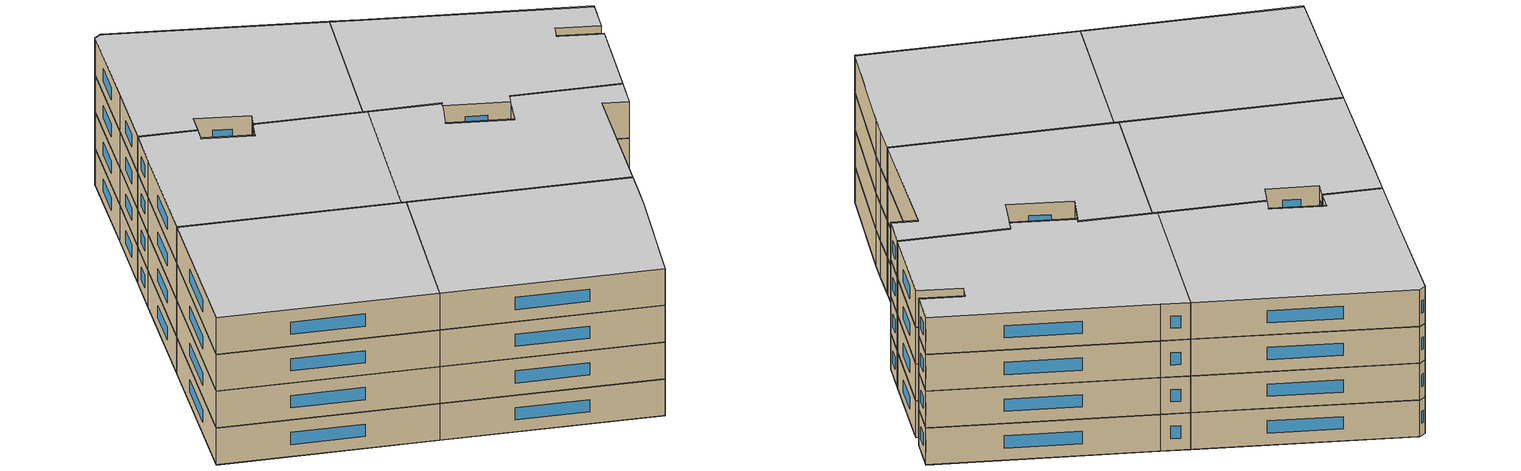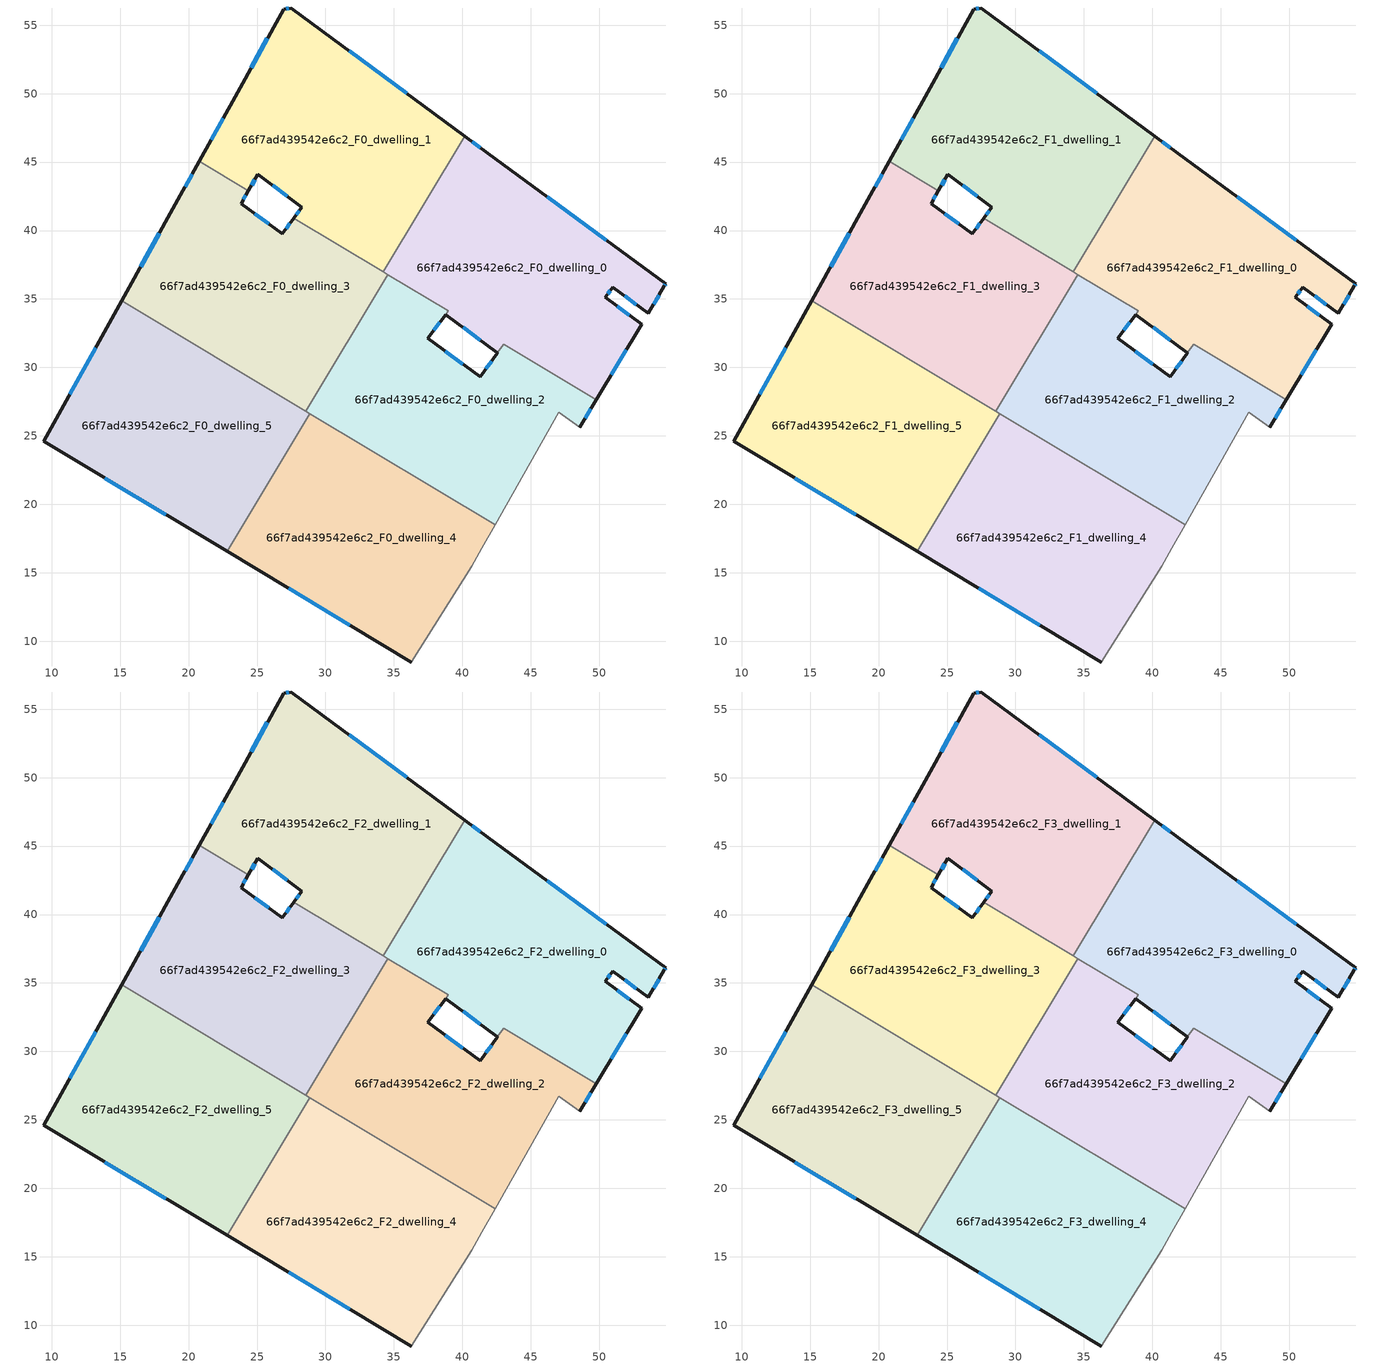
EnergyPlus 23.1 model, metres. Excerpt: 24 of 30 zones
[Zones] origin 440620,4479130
66f7ad439542e6c2_F0_dwelling_0
 floor ground (EU_floor_Construction): 49.79,27.64 53.09,33.14 50.44,35.12 51,35.85 53.57,33.96 54.76,35.96 54.86,36.11 41.85,45.65 40.17,46.89 34.23,36.98 38.98,34.12 38.79,33.86 42.56,31.06 43.02,31.71 z0
 wall outside (EU_wall_Construction): 40.17,46.89 41.85,45.65 54.86,36.11 54.76,35.96 53.57,33.96 51,35.85 50.44,35.12 53.09,33.14 49.79,27.64 / 42.56,31.06 38.79,33.86 z0:3; 38.98,34.12,3 38.98,34.13,0 38.98,34.13,3
 wall to 66f7ad439542e6c2_F0_dwelling_1 (EU_wall_Construction): 34.23,36.98 40.17,46.89 z0:3
 wall to 66f7ad439542e6c2_F0_dwelling_2 (EU_wall_Construction): 43.02,31.71 42.56,31.06 / 38.98,34.13 34.55,36.78 / 49.79,27.64 43.02,31.7 / 38.79,33.86 38.98,34.12 z0:3; 43.02,31.7,2.97 43.02,31.7,0 43.02,31.71,0
 wall to 66f7ad439542e6c2_F0_dwelling_3 (EU_wall_Construction): 34.55,36.78 34.23,36.98 z0:3
 window (EU_Window_Construction): 40.73,46.47 41.29,46.06 / 46.2,42.46 50.51,39.3 / 54.83,36.06 54.79,36.01 / 54.36,35.29 53.97,34.63 / 52.71,34.59 51.86,35.22 / 50.81,35.61 50.63,35.37 / 51.33,34.46 52.2,33.8 / 51.98,31.3 50.89,29.48 / 41.3,32 40.05,32.93 z1:2
66f7ad439542e6c2_F0_dwelling_1
 floor ground (EU_floor_Construction): 34.23,36.98 40.17,46.89 27.5,56.25 26.94,56.17 23.41,49.76 20.78,45.04 24.36,42.89 25.07,44.12 28.26,41.7 27.69,40.9 z0
 wall outside (EU_wall_Construction): 20.78,45.04 23.41,49.76 26.94,56.17 27.5,56.25 40.17,46.89 / 27.69,40.9 28.26,41.7 25.07,44.12 24.36,42.89 z0:3
 wall to 66f7ad439542e6c2_F0_dwelling_3 (EU_wall_Construction): 24.36,42.89 20.78,45.04 / 34.23,36.98 27.69,40.9 z0:3
 window (EU_Window_Construction): 27.19,42.5 26.13,43.31 / 24.83,43.71 24.6,43.3 / 21.66,46.62 22.53,48.18 / 24.59,51.9 25.76,54.03 / 27.13,56.2 27.32,56.23 / 31.74,53.12 35.94,50.02 / 27.88,41.17 28.07,41.43 z1:2
66f7ad439542e6c2_F0_dwelling_2
 floor ground (EU_floor_Construction): 48.58,25.63 49.79,27.64 43.02,31.71 42.55,31.05 41.3,29.3 37.49,32.13 38.98,34.13 34.55,36.78 28.57,26.8 42.4,18.51 47.03,26.73 z0
 wall outside (EU_wall_Construction): 49.79,27.64 48.58,25.63 / 38.79,33.86 37.49,32.13 41.3,29.3 42.55,31.05 z0:3; 38.98,34.12,3 38.98,34.13,0 38.98,34.12,0; 42.56,31.06,3 42.55,31.05,0 42.56,31.06,0
 wall adiabatic (EU_wall_Construction): 48.58,25.63 47.03,26.73 42.4,18.51 z0:3
 wall to 66f7ad439542e6c2_F0_dwelling_3 (EU_wall_Construction): 28.57,26.8 34.55,36.78 z0:3
 wall to 66f7ad439542e6c2_F0_dwelling_4 (EU_wall_Construction): 42.4,18.51 28.85,26.63 z0:3
 wall to 66f7ad439542e6c2_F0_dwelling_5 (EU_wall_Construction): 28.85,26.63 28.57,26.8 z0:3
 window (EU_Window_Construction): 49.38,26.97 48.98,26.3 / 38.76,31.19 40.03,30.25 / 41.72,29.89 42.14,30.47 / 38.35,33.28 37.92,32.71 z1:2
66f7ad439542e6c2_F0_dwelling_3
 floor ground (EU_floor_Construction): 28.57,26.8 34.55,36.78 27.69,40.9 26.85,39.75 23.84,41.97 24.36,42.89 20.78,45.04 19.23,42.27 15.12,34.87 z0
 wall outside (EU_wall_Construction): 24.36,42.89 23.84,41.97 26.85,39.75 27.69,40.9 / 15.12,34.87 19.23,42.27 20.78,45.04 z0:3
 wall to 66f7ad439542e6c2_F0_dwelling_5 (EU_wall_Construction): 28.57,26.8 15.12,34.87 z0:3
 window (EU_Window_Construction): 19.75,43.19 20.26,44.12 / 24.19,42.59 24.01,42.28 / 24.85,41.23 25.85,40.49 / 27.13,40.14 27.41,40.52 / 16.49,37.34 17.85,39.79 z1:2
66f7ad439542e6c2_F0_dwelling_4
 floor ground (EU_floor_Construction): 36.28,8.48 40.68,15.49 41.43,16.79 42.4,18.51 28.85,26.63 22.81,16.56 z0
 wall outside (EU_wall_Construction): 36.28,8.48 22.81,16.56 z0:3
 wall to 66f7ad439542e6c2_F0_dwelling_5 (EU_wall_Construction): 22.81,16.56 28.85,26.63 z0:3
 wall adiabatic (EU_wall_Construction): 42.4,18.51 41.43,16.79 40.68,15.49 36.28,8.48 z0:3
 window (EU_Window_Construction): 31.78,11.18 27.31,13.86 z1:2
66f7ad439542e6c2_F0_dwelling_5
 floor ground (EU_floor_Construction): 22.81,16.56 28.85,26.63 15.12,34.87 9.42,24.59 z0
 wall outside (EU_wall_Construction): 22.81,16.56 9.42,24.59 15.12,34.87 z0:3
 window (EU_Window_Construction): 18.33,19.25 13.9,21.91 / 11.33,28.03 13.22,31.43 z1:2
66f7ad439542e6c2_F1_dwelling_0
 floor to 66f7ad439542e6c2_F0_dwelling_0 (EU_floor_Construction): 49.79,27.64 53.09,33.14 50.44,35.12 51,35.85 53.57,33.96 54.76,35.96 54.86,36.11 41.85,45.65 40.17,46.89 34.23,36.98 38.98,34.12 38.79,33.86 42.56,31.06 43.02,31.71 z3
 wall outside (EU_wall_Construction): 40.17,46.89 41.85,45.65 54.86,36.11 54.76,35.96 53.57,33.96 51,35.85 50.44,35.12 53.09,33.14 49.79,27.64 / 42.56,31.06 38.79,33.86 z3:6; 38.98,34.12,6 38.98,34.13,3 38.98,34.13,6
 wall to 66f7ad439542e6c2_F1_dwelling_1 (EU_wall_Construction): 34.23,36.98 40.17,46.89 z3:6
 wall to 66f7ad439542e6c2_F1_dwelling_2 (EU_wall_Construction): 43.02,31.71 42.56,31.06 / 38.98,34.13 34.55,36.78 / 49.79,27.64 43.02,31.7 / 38.79,33.86 38.98,34.12 z3:6; 43.02,31.7,5.97 43.02,31.7,3 43.02,31.71,3
 wall to 66f7ad439542e6c2_F1_dwelling_3 (EU_wall_Construction): 34.55,36.78 34.23,36.98 z3:6
 window (EU_Window_Construction): 40.73,46.47 41.29,46.06 / 46.2,42.46 50.51,39.3 / 54.83,36.06 54.79,36.01 / 54.36,35.29 53.97,34.63 / 52.71,34.59 51.86,35.22 / 50.81,35.61 50.63,35.37 / 51.33,34.46 52.2,33.8 / 51.98,31.3 50.89,29.48 / 41.3,32 40.05,32.93 z4:5
66f7ad439542e6c2_F1_dwelling_1
 floor to 66f7ad439542e6c2_F0_dwelling_1 (EU_floor_Construction): 34.23,36.98 40.17,46.89 27.5,56.25 26.94,56.17 23.41,49.76 20.78,45.04 24.36,42.89 25.07,44.12 28.26,41.7 27.69,40.9 z3
 wall outside (EU_wall_Construction): 20.78,45.04 23.41,49.76 26.94,56.17 27.5,56.25 40.17,46.89 / 27.69,40.9 28.26,41.7 25.07,44.12 24.36,42.89 z3:6
 wall to 66f7ad439542e6c2_F1_dwelling_3 (EU_wall_Construction): 24.36,42.89 20.78,45.04 / 34.23,36.98 27.69,40.9 z3:6
 window (EU_Window_Construction): 27.19,42.5 26.13,43.31 / 24.83,43.71 24.6,43.3 / 21.66,46.62 22.53,48.18 / 24.59,51.9 25.76,54.03 / 27.13,56.2 27.32,56.23 / 31.74,53.12 35.94,50.02 / 27.88,41.17 28.07,41.43 z4:5
66f7ad439542e6c2_F1_dwelling_2
 floor to 66f7ad439542e6c2_F0_dwelling_2 (EU_floor_Construction): 48.58,25.63 49.79,27.64 43.02,31.71 41.3,29.3 37.49,32.13 38.98,34.12 34.55,36.78 28.57,26.8 42.4,18.51 47.03,26.73 z3
 wall outside (EU_wall_Construction): 49.79,27.64 48.58,25.63 / 38.79,33.86 37.49,32.13 41.3,29.3 42.55,31.05 z3:6; 38.98,34.12,6 38.98,34.13,3 38.98,34.12,3; 42.56,31.06,6 42.55,31.05,3 42.56,31.06,3
 wall adiabatic (EU_wall_Construction): 48.58,25.63 47.03,26.73 42.4,18.51 z3:6
 wall to 66f7ad439542e6c2_F1_dwelling_3 (EU_wall_Construction): 28.57,26.8 34.55,36.78 z3:6
 wall to 66f7ad439542e6c2_F1_dwelling_4 (EU_wall_Construction): 42.4,18.51 28.85,26.63 z3:6
 wall to 66f7ad439542e6c2_F1_dwelling_5 (EU_wall_Construction): 28.85,26.63 28.57,26.8 z3:6
 window (EU_Window_Construction): 49.38,26.97 48.98,26.3 / 38.76,31.19 40.03,30.25 / 41.72,29.89 42.14,30.47 / 38.35,33.28 37.92,32.71 z4:5
66f7ad439542e6c2_F1_dwelling_3
 floor to 66f7ad439542e6c2_F0_dwelling_3 (EU_floor_Construction): 28.57,26.8 34.55,36.78 27.69,40.9 26.85,39.75 23.84,41.97 24.36,42.89 20.78,45.04 19.23,42.27 15.12,34.87 z3
 wall outside (EU_wall_Construction): 24.36,42.89 23.84,41.97 26.85,39.75 27.69,40.9 / 15.12,34.87 19.23,42.27 20.78,45.04 z3:6
 wall to 66f7ad439542e6c2_F1_dwelling_5 (EU_wall_Construction): 28.57,26.8 15.12,34.87 z3:6
 window (EU_Window_Construction): 19.75,43.19 20.26,44.12 / 24.19,42.59 24.01,42.28 / 24.85,41.23 25.85,40.49 / 27.13,40.14 27.41,40.52 / 16.49,37.34 17.85,39.79 z4:5
66f7ad439542e6c2_F1_dwelling_4
 floor to 66f7ad439542e6c2_F0_dwelling_4 (EU_floor_Construction): 36.28,8.48 40.68,15.49 41.43,16.79 42.4,18.51 28.85,26.63 22.81,16.56 z3
 wall outside (EU_wall_Construction): 36.28,8.48 22.81,16.56 z3:6
 wall to 66f7ad439542e6c2_F1_dwelling_5 (EU_wall_Construction): 22.81,16.56 28.85,26.63 z3:6
 wall adiabatic (EU_wall_Construction): 42.4,18.51 41.43,16.79 40.68,15.49 36.28,8.48 z3:6
 window (EU_Window_Construction): 31.78,11.18 27.31,13.86 z4:5
66f7ad439542e6c2_F1_dwelling_5
 floor to 66f7ad439542e6c2_F0_dwelling_5 (EU_floor_Construction): 22.81,16.56 28.85,26.63 15.12,34.87 9.42,24.59 z3
 wall outside (EU_wall_Construction): 22.81,16.56 9.42,24.59 15.12,34.87 z3:6
 window (EU_Window_Construction): 18.33,19.25 13.9,21.91 / 11.33,28.03 13.22,31.43 z4:5
66f7ad439542e6c2_F2_dwelling_0
 floor to 66f7ad439542e6c2_F1_dwelling_0 (EU_floor_Construction): 49.79,27.64 53.09,33.14 50.44,35.12 51,35.85 53.57,33.96 54.76,35.96 54.86,36.11 41.85,45.65 40.17,46.89 34.23,36.98 38.98,34.12 38.79,33.86 42.56,31.06 43.02,31.71 z6
 wall outside (EU_wall_Construction): 40.17,46.89 41.85,45.65 54.86,36.11 54.76,35.96 53.57,33.96 51,35.85 50.44,35.12 53.09,33.14 49.79,27.64 / 42.56,31.06 38.79,33.86 z6:9; 38.98,34.12,9 38.98,34.13,6 38.98,34.13,9
 wall to 66f7ad439542e6c2_F2_dwelling_1 (EU_wall_Construction): 34.23,36.98 40.17,46.89 z6:9
 wall to 66f7ad439542e6c2_F2_dwelling_2 (EU_wall_Construction): 43.02,31.71 42.56,31.06 / 38.98,34.13 34.55,36.78 / 49.79,27.64 43.02,31.7 / 38.79,33.86 38.98,34.12 z6:9; 43.02,31.7,8.97 43.02,31.7,6 43.02,31.71,6
 wall to 66f7ad439542e6c2_F2_dwelling_3 (EU_wall_Construction): 34.55,36.78 34.23,36.98 z6:9
 window (EU_Window_Construction): 40.73,46.47 41.29,46.06 / 46.2,42.46 50.51,39.3 / 54.83,36.06 54.79,36.01 / 54.36,35.29 53.97,34.63 / 52.71,34.59 51.86,35.22 / 50.81,35.61 50.63,35.37 / 51.33,34.46 52.2,33.8 / 51.98,31.3 50.89,29.48 / 41.3,32 40.05,32.93 z7:8
66f7ad439542e6c2_F2_dwelling_1
 floor to 66f7ad439542e6c2_F1_dwelling_1 (EU_floor_Construction): 34.23,36.98 40.17,46.89 27.5,56.25 26.94,56.17 23.41,49.76 20.78,45.04 24.36,42.89 25.07,44.12 28.26,41.7 27.69,40.9 z6
 wall outside (EU_wall_Construction): 20.78,45.04 23.41,49.76 26.94,56.17 27.5,56.25 40.17,46.89 / 27.69,40.9 28.26,41.7 25.07,44.12 24.36,42.89 z6:9
 wall to 66f7ad439542e6c2_F2_dwelling_3 (EU_wall_Construction): 24.36,42.89 20.78,45.04 / 34.23,36.98 27.69,40.9 z6:9
 window (EU_Window_Construction): 27.19,42.5 26.13,43.31 / 24.83,43.71 24.6,43.3 / 21.66,46.62 22.53,48.18 / 24.59,51.9 25.76,54.03 / 27.13,56.2 27.32,56.23 / 31.74,53.12 35.94,50.02 / 27.88,41.17 28.07,41.43 z7:8
66f7ad439542e6c2_F2_dwelling_2
 floor to 66f7ad439542e6c2_F1_dwelling_2 (EU_floor_Construction): 48.58,25.63 49.79,27.64 43.02,31.71 41.3,29.3 37.49,32.13 38.98,34.12 34.55,36.78 28.57,26.8 42.4,18.51 47.03,26.73 z6
 wall outside (EU_wall_Construction): 49.79,27.64 48.58,25.63 / 38.79,33.86 37.49,32.13 41.3,29.3 42.55,31.05 z6:9; 38.98,34.12,9 38.98,34.13,6 38.98,34.12,6; 42.56,31.06,9 42.55,31.05,6 42.56,31.06,6
 wall adiabatic (EU_wall_Construction): 48.58,25.63 47.03,26.73 42.4,18.51 z6:9
 wall to 66f7ad439542e6c2_F2_dwelling_3 (EU_wall_Construction): 28.57,26.8 34.55,36.78 z6:9
 wall to 66f7ad439542e6c2_F2_dwelling_4 (EU_wall_Construction): 42.4,18.51 28.85,26.63 z6:9
 wall to 66f7ad439542e6c2_F2_dwelling_5 (EU_wall_Construction): 28.85,26.63 28.57,26.8 z6:9
 window (EU_Window_Construction): 49.38,26.97 48.98,26.3 / 38.76,31.19 40.03,30.25 / 41.72,29.89 42.14,30.47 / 38.35,33.28 37.92,32.71 z7:8
66f7ad439542e6c2_F2_dwelling_3
 floor to 66f7ad439542e6c2_F1_dwelling_3 (EU_floor_Construction): 28.57,26.8 34.55,36.78 27.69,40.9 26.85,39.75 23.84,41.97 24.36,42.89 20.78,45.04 19.23,42.27 15.12,34.87 z6
 wall outside (EU_wall_Construction): 24.36,42.89 23.84,41.97 26.85,39.75 27.69,40.9 / 15.12,34.87 19.23,42.27 20.78,45.04 z6:9
 wall to 66f7ad439542e6c2_F2_dwelling_5 (EU_wall_Construction): 28.57,26.8 15.12,34.87 z6:9
 window (EU_Window_Construction): 19.75,43.19 20.26,44.12 / 24.19,42.59 24.01,42.28 / 24.85,41.23 25.85,40.49 / 27.13,40.14 27.41,40.52 / 16.49,37.34 17.85,39.79 z7:8
66f7ad439542e6c2_F2_dwelling_4
 floor to 66f7ad439542e6c2_F1_dwelling_4 (EU_floor_Construction): 36.28,8.48 40.68,15.49 41.43,16.79 42.4,18.51 28.85,26.63 22.81,16.56 z6
 wall outside (EU_wall_Construction): 36.28,8.48 22.81,16.56 z6:9
 wall to 66f7ad439542e6c2_F2_dwelling_5 (EU_wall_Construction): 22.81,16.56 28.85,26.63 z6:9
 wall adiabatic (EU_wall_Construction): 42.4,18.51 41.43,16.79 40.68,15.49 36.28,8.48 z6:9
 window (EU_Window_Construction): 31.78,11.18 27.31,13.86 z7:8
66f7ad439542e6c2_F2_dwelling_5
 floor to 66f7ad439542e6c2_F1_dwelling_5 (EU_floor_Construction): 22.81,16.56 28.85,26.63 15.12,34.87 9.42,24.59 z6
 wall outside (EU_wall_Construction): 22.81,16.56 9.42,24.59 15.12,34.87 z6:9
 window (EU_Window_Construction): 18.33,19.25 13.9,21.91 / 11.33,28.03 13.22,31.43 z7:8
66f7ad439542e6c2_F3_dwelling_0
 floor to 66f7ad439542e6c2_F2_dwelling_0 (EU_floor_Construction): 49.79,27.64 53.09,33.14 50.44,35.12 51,35.85 53.57,33.96 54.76,35.96 54.86,36.11 41.85,45.65 40.17,46.89 34.23,36.98 38.98,34.12 38.79,33.86 42.56,31.06 43.02,31.71 z9
 wall outside (EU_wall_Construction): 40.17,46.89 41.85,45.65 54.86,36.11 54.76,35.96 53.57,33.96 51,35.85 50.44,35.12 53.09,33.14 49.79,27.64 / 42.56,31.06 38.79,33.86 z9:12; 38.98,34.12,12 38.98,34.13,9 38.98,34.13,12
 wall to 66f7ad439542e6c2_F3_dwelling_1 (EU_wall_Construction): 34.23,36.98 40.17,46.89 z9:12
 wall to 66f7ad439542e6c2_F3_dwelling_2 (EU_wall_Construction): 43.02,31.71 42.56,31.06 / 38.98,34.13 34.55,36.78 / 49.79,27.64 43.02,31.7 / 38.79,33.86 38.98,34.12 z9:12; 43.02,31.7,11.97 43.02,31.7,9 43.02,31.71,9
 wall to 66f7ad439542e6c2_F3_dwelling_3 (EU_wall_Construction): 34.55,36.78 34.23,36.98 z9:12
 window (EU_Window_Construction): 40.73,46.47 41.29,46.06 / 46.2,42.46 50.51,39.3 / 54.83,36.06 54.79,36.01 / 54.36,35.29 53.97,34.63 / 52.71,34.59 51.86,35.22 / 50.81,35.61 50.63,35.37 / 51.33,34.46 52.2,33.8 / 51.98,31.3 50.89,29.48 / 41.3,32 40.05,32.93 z10:11
 ceiling to 66f7ad439542e6c2_F4_dwelling_0 (EU_floor_Construction): 54.86,36.11 54.76,35.96 53.57,33.96 51,35.85 50.44,35.12 53.09,33.14 49.79,27.64 43.02,31.71 42.56,31.06 38.79,33.86 38.98,34.12 34.23,36.98 40.17,46.89 41.85,45.65 z12
66f7ad439542e6c2_F3_dwelling_1
 floor to 66f7ad439542e6c2_F2_dwelling_1 (EU_floor_Construction): 34.23,36.98 40.17,46.89 27.5,56.25 26.94,56.17 23.41,49.76 20.78,45.04 24.36,42.89 25.07,44.12 28.26,41.7 27.69,40.9 z9
 wall outside (EU_wall_Construction): 20.78,45.04 23.41,49.76 26.94,56.17 27.5,56.25 40.17,46.89 / 27.69,40.9 28.26,41.7 25.07,44.12 24.36,42.89 z9:12
 wall to 66f7ad439542e6c2_F3_dwelling_3 (EU_wall_Construction): 24.36,42.89 20.78,45.04 / 34.23,36.98 27.69,40.9 z9:12
 window (EU_Window_Construction): 27.19,42.5 26.13,43.31 / 24.83,43.71 24.6,43.3 / 21.66,46.62 22.53,48.18 / 24.59,51.9 25.76,54.03 / 27.13,56.2 27.32,56.23 / 31.74,53.12 35.94,50.02 / 27.88,41.17 28.07,41.43 z10:11
 ceiling to 66f7ad439542e6c2_F4_dwelling_1 (EU_floor_Construction): 40.17,46.89 34.23,36.98 27.69,40.9 28.26,41.7 25.07,44.12 24.36,42.89 20.78,45.04 23.41,49.76 26.94,56.17 27.5,56.25 z12
66f7ad439542e6c2_F3_dwelling_2
 floor to 66f7ad439542e6c2_F2_dwelling_2 (EU_floor_Construction): 48.58,25.63 49.79,27.64 43.02,31.71 41.3,29.3 37.49,32.13 38.98,34.12 34.55,36.78 28.57,26.8 42.4,18.51 47.03,26.73 z9
 wall outside (EU_wall_Construction): 49.79,27.64 48.58,25.63 / 38.79,33.86 37.49,32.13 41.3,29.3 42.55,31.05 z9:12; 38.98,34.12,12 38.98,34.13,9 38.98,34.12,9; 42.56,31.06,12 42.55,31.05,9 42.56,31.06,9
 wall adiabatic (EU_wall_Construction): 48.58,25.63 47.03,26.73 42.4,18.51 z9:12
 wall to 66f7ad439542e6c2_F3_dwelling_3 (EU_wall_Construction): 28.57,26.8 34.55,36.78 z9:12
 wall to 66f7ad439542e6c2_F3_dwelling_4 (EU_wall_Construction): 42.4,18.51 28.85,26.63 z9:12
 wall to 66f7ad439542e6c2_F3_dwelling_5 (EU_wall_Construction): 28.85,26.63 28.57,26.8 z9:12
 window (EU_Window_Construction): 49.38,26.97 48.98,26.3 / 38.76,31.19 40.03,30.25 / 41.72,29.89 42.14,30.47 / 38.35,33.28 37.92,32.71 z10:11
 ceiling to 66f7ad439542e6c2_F4_dwelling_2 (EU_floor_Construction): 43.02,31.71 49.79,27.64 48.58,25.63 47.03,26.73 42.4,18.51 28.57,26.8 34.55,36.78 38.98,34.12 37.49,32.13 41.3,29.3 z12
66f7ad439542e6c2_F3_dwelling_3
 floor to 66f7ad439542e6c2_F2_dwelling_3 (EU_floor_Construction): 28.57,26.8 34.55,36.78 27.69,40.9 26.85,39.75 23.84,41.97 24.36,42.89 20.78,45.04 19.23,42.27 15.12,34.87 z9
 wall outside (EU_wall_Construction): 24.36,42.89 23.84,41.97 26.85,39.75 27.69,40.9 / 15.12,34.87 19.23,42.27 20.78,45.04 z9:12
 wall to 66f7ad439542e6c2_F3_dwelling_5 (EU_wall_Construction): 28.57,26.8 15.12,34.87 z9:12
 window (EU_Window_Construction): 19.75,43.19 20.26,44.12 / 24.19,42.59 24.01,42.28 / 24.85,41.23 25.85,40.49 / 27.13,40.14 27.41,40.52 / 16.49,37.34 17.85,39.79 z10:11
 ceiling to 66f7ad439542e6c2_F4_dwelling_3 (EU_floor_Construction): 27.69,40.9 34.55,36.78 28.57,26.8 15.12,34.87 19.23,42.27 20.78,45.04 24.36,42.89 23.84,41.97 26.85,39.75 z12
66f7ad439542e6c2_F3_dwelling_4
 floor to 66f7ad439542e6c2_F2_dwelling_4 (EU_floor_Construction): 36.28,8.48 40.68,15.49 41.43,16.79 42.4,18.51 28.85,26.63 22.81,16.56 z9
 wall outside (EU_wall_Construction): 36.28,8.48 22.81,16.56 z9:12
 wall to 66f7ad439542e6c2_F3_dwelling_5 (EU_wall_Construction): 22.81,16.56 28.85,26.63 z9:12
 wall adiabatic (EU_wall_Construction): 42.4,18.51 41.43,16.79 40.68,15.49 36.28,8.48 z9:12
 window (EU_Window_Construction): 31.78,11.18 27.31,13.86 z10:11
 ceiling to 66f7ad439542e6c2_F4_dwelling_4 (EU_floor_Construction): 42.4,18.51 41.43,16.79 40.68,15.49 36.28,8.48 22.81,16.56 28.85,26.63 z12
66f7ad439542e6c2_F3_dwelling_5
 floor to 66f7ad439542e6c2_F2_dwelling_5 (EU_floor_Construction): 22.81,16.56 28.85,26.63 15.12,34.87 9.42,24.59 z9
 wall outside (EU_wall_Construction): 22.81,16.56 9.42,24.59 15.12,34.87 z9:12
 window (EU_Window_Construction): 18.33,19.25 13.9,21.91 / 11.33,28.03 13.22,31.43 z10:11
 ceiling to 66f7ad439542e6c2_F4_dwelling_5 (EU_floor_Construction): 28.85,26.63 22.81,16.56 9.42,24.59 15.12,34.87 z12
shading: 36.12,8.58 47.03,26.73 z0:6
[Building]
EU S2 Campaign: North Axis=0; Terrain=City; Solar Distribution=FullExterior
[Site:Location]
Madrid: Latitude=40.5; Longitude=-3.5; Time Zone=1; Elevation=609
[SizingPeriod:WeatherFileDays]
AnnualSizingPeriod: Begin Month=1; Begin Day of Month=1; End Month=12; End Day of Month=31; Day of Week for Start Day=Monday; Use Weather File Daylight Saving Period=No; Use Weather File Rain and Snow Indicators=No
[MATERIAL]
EU_InternalMass_Material: Roughness=MediumRough; Thickness=0.1; Conductivity=1; Density=1800; Specific Heat=900; Thermal Absorptance=0.9; Solar Absorptance=0.7; Visible Absorptance=0.7
[MATERIAL:NOMASS] Roughness=MediumRough; Thermal Absorptance=0.9; Solar Absorptance=0.7; Visible Absorptance=0.7
Name | Thermal Resistance
EU_wall_NoMass | 0.459673
EU_floor_NoMass | 0.788942
[WINDOWMATERIAL:SIMPLEGLAZINGSYSTEM]
EU_Window_SimpleGlazing: UFactor=4.26103; Solar Heat Gain Coefficient=0.85; Visible Transmittance=0.85
[CONSTRUCTION]
EU_wall_Construction: EU_wall_NoMass
EU_floor_Construction: EU_floor_NoMass
EU_InternalMass_Construction: EU_InternalMass_Material
EU_Window_Construction: EU_Window_SimpleGlazing
[ZONE] Type=1; Multiplier=1; Ceiling Height=autocalculate; Floor Area=autocalculate; Part of Total Floor Area=Yes
Name | Volume
66f7ad439542e6c2_F0_dwelling_0; 66f7ad439542e6c2_F1_dwelling_0; 66f7ad439542e6c2_F2_dwelling_0; 66f7ad439542e6c2_F3_dwelling_0 | 581.629
66f7ad439542e6c2_F0_dwelling_1; 66f7ad439542e6c2_F1_dwelling_1; 66f7ad439542e6c2_F2_dwelling_1; 66f7ad439542e6c2_F3_dwelling_1 | 573.729
66f7ad439542e6c2_F0_dwelling_2 | 532.084
66f7ad439542e6c2_F1_dwelling_2; 66f7ad439542e6c2_F2_dwelling_2; 66f7ad439542e6c2_F3_dwelling_2 | 532.104
66f7ad439542e6c2_F0_dwelling_3; 66f7ad439542e6c2_F1_dwelling_3; 66f7ad439542e6c2_F2_dwelling_3; 66f7ad439542e6c2_F3_dwelling_3 | 540.025
66f7ad439542e6c2_F0_dwelling_4; 66f7ad439542e6c2_F1_dwelling_4; 66f7ad439542e6c2_F2_dwelling_4; 66f7ad439542e6c2_F3_dwelling_4 | 556.876
66f7ad439542e6c2_F0_dwelling_5; 66f7ad439542e6c2_F1_dwelling_5; 66f7ad439542e6c2_F2_dwelling_5; 66f7ad439542e6c2_F3_dwelling_5 | 556.867
[INTERNALMASS] Construction=EU_InternalMass_Construction
Name | Zone or ZoneList | Surface Area
66f7ad439542e6c2_F0_dwelling_0_EU_InternalMass | 66f7ad439542e6c2_F0_dwelling_0 | 193.875
66f7ad439542e6c2_F0_dwelling_1_EU_InternalMass | 66f7ad439542e6c2_F0_dwelling_1 | 191.242
66f7ad439542e6c2_F0_dwelling_2_EU_InternalMass | 66f7ad439542e6c2_F0_dwelling_2 | 177.368
66f7ad439542e6c2_F0_dwelling_3_EU_InternalMass | 66f7ad439542e6c2_F0_dwelling_3 | 180.008
66f7ad439542e6c2_F0_dwelling_4_EU_InternalMass | 66f7ad439542e6c2_F0_dwelling_4 | 185.625
66f7ad439542e6c2_F0_dwelling_5_EU_InternalMass | 66f7ad439542e6c2_F0_dwelling_5 | 185.625
66f7ad439542e6c2_F1_dwelling_0_EU_InternalMass | 66f7ad439542e6c2_F1_dwelling_0 | 193.875
66f7ad439542e6c2_F1_dwelling_1_EU_InternalMass | 66f7ad439542e6c2_F1_dwelling_1 | 191.242
66f7ad439542e6c2_F1_dwelling_2_EU_InternalMass | 66f7ad439542e6c2_F1_dwelling_2 | 177.368
66f7ad439542e6c2_F1_dwelling_3_EU_InternalMass | 66f7ad439542e6c2_F1_dwelling_3 | 180.008
66f7ad439542e6c2_F1_dwelling_4_EU_InternalMass | 66f7ad439542e6c2_F1_dwelling_4 | 185.625
66f7ad439542e6c2_F1_dwelling_5_EU_InternalMass | 66f7ad439542e6c2_F1_dwelling_5 | 185.625
66f7ad439542e6c2_F2_dwelling_0_EU_InternalMass | 66f7ad439542e6c2_F2_dwelling_0 | 193.875
66f7ad439542e6c2_F2_dwelling_1_EU_InternalMass | 66f7ad439542e6c2_F2_dwelling_1 | 191.242
66f7ad439542e6c2_F2_dwelling_2_EU_InternalMass | 66f7ad439542e6c2_F2_dwelling_2 | 177.368
66f7ad439542e6c2_F2_dwelling_3_EU_InternalMass | 66f7ad439542e6c2_F2_dwelling_3 | 180.008
66f7ad439542e6c2_F2_dwelling_4_EU_InternalMass | 66f7ad439542e6c2_F2_dwelling_4 | 185.625
66f7ad439542e6c2_F2_dwelling_5_EU_InternalMass | 66f7ad439542e6c2_F2_dwelling_5 | 185.625
66f7ad439542e6c2_F3_dwelling_0_EU_InternalMass | 66f7ad439542e6c2_F3_dwelling_0 | 193.875
66f7ad439542e6c2_F3_dwelling_1_EU_InternalMass | 66f7ad439542e6c2_F3_dwelling_1 | 191.242
66f7ad439542e6c2_F3_dwelling_2_EU_InternalMass | 66f7ad439542e6c2_F3_dwelling_2 | 177.368
66f7ad439542e6c2_F3_dwelling_3_EU_InternalMass | 66f7ad439542e6c2_F3_dwelling_3 | 180.008
66f7ad439542e6c2_F3_dwelling_4_EU_InternalMass | 66f7ad439542e6c2_F3_dwelling_4 | 185.625
66f7ad439542e6c2_F3_dwelling_5_EU_InternalMass | 66f7ad439542e6c2_F3_dwelling_5 | 185.625
[OTHEREQUIPMENT] Fuel Type=Electricity; Design Level Calculation Method=Watts/Area; Power per Zone Floor Area=1; Fraction Latent=0; Fraction Radiant=0; Fraction Lost=0; Carbon Dioxide Generation Rate=0; EndUse Subcategory=EU_Step8_InternalGains
Name | Zone or ZoneList or Space or SpaceList | Schedule
EU_Step8_InternalGain_66f7ad439542e6c2_F0_dwelling_0_f000 | 66f7ad439542e6c2_F0_dwelling_0 | EU_Step8_GainSchedule_66f7ad439542e6c2_F0_dwelling_0_f000
EU_Step8_InternalGain_66f7ad439542e6c2_F0_dwelling_1_f000 | 66f7ad439542e6c2_F0_dwelling_1 | EU_Step8_GainSchedule_66f7ad439542e6c2_F0_dwelling_1_f000
EU_Step8_InternalGain_66f7ad439542e6c2_F0_dwelling_2_f000 | 66f7ad439542e6c2_F0_dwelling_2 | EU_Step8_GainSchedule_66f7ad439542e6c2_F0_dwelling_2_f000
EU_Step8_InternalGain_66f7ad439542e6c2_F0_dwelling_3_f000 | 66f7ad439542e6c2_F0_dwelling_3 | EU_Step8_GainSchedule_66f7ad439542e6c2_F0_dwelling_3_f000
EU_Step8_InternalGain_66f7ad439542e6c2_F0_dwelling_4_f000 | 66f7ad439542e6c2_F0_dwelling_4 | EU_Step8_GainSchedule_66f7ad439542e6c2_F0_dwelling_4_f000
EU_Step8_InternalGain_66f7ad439542e6c2_F0_dwelling_5_f000 | 66f7ad439542e6c2_F0_dwelling_5 | EU_Step8_GainSchedule_66f7ad439542e6c2_F0_dwelling_5_f000
EU_Step8_InternalGain_66f7ad439542e6c2_F1_dwelling_0_f000 | 66f7ad439542e6c2_F1_dwelling_0 | EU_Step8_GainSchedule_66f7ad439542e6c2_F1_dwelling_0_f000
EU_Step8_InternalGain_66f7ad439542e6c2_F1_dwelling_1_f000 | 66f7ad439542e6c2_F1_dwelling_1 | EU_Step8_GainSchedule_66f7ad439542e6c2_F1_dwelling_1_f000
EU_Step8_InternalGain_66f7ad439542e6c2_F1_dwelling_2_f000 | 66f7ad439542e6c2_F1_dwelling_2 | EU_Step8_GainSchedule_66f7ad439542e6c2_F1_dwelling_2_f000
EU_Step8_InternalGain_66f7ad439542e6c2_F1_dwelling_3_f000 | 66f7ad439542e6c2_F1_dwelling_3 | EU_Step8_GainSchedule_66f7ad439542e6c2_F1_dwelling_3_f000
EU_Step8_InternalGain_66f7ad439542e6c2_F1_dwelling_4_f000 | 66f7ad439542e6c2_F1_dwelling_4 | EU_Step8_GainSchedule_66f7ad439542e6c2_F1_dwelling_4_f000
EU_Step8_InternalGain_66f7ad439542e6c2_F1_dwelling_5_f000 | 66f7ad439542e6c2_F1_dwelling_5 | EU_Step8_GainSchedule_66f7ad439542e6c2_F1_dwelling_5_f000
EU_Step8_InternalGain_66f7ad439542e6c2_F2_dwelling_0_f000 | 66f7ad439542e6c2_F2_dwelling_0 | EU_Step8_GainSchedule_66f7ad439542e6c2_F2_dwelling_0_f000
EU_Step8_InternalGain_66f7ad439542e6c2_F2_dwelling_1_f000 | 66f7ad439542e6c2_F2_dwelling_1 | EU_Step8_GainSchedule_66f7ad439542e6c2_F2_dwelling_1_f000
EU_Step8_InternalGain_66f7ad439542e6c2_F2_dwelling_2_f000 | 66f7ad439542e6c2_F2_dwelling_2 | EU_Step8_GainSchedule_66f7ad439542e6c2_F2_dwelling_2_f000
EU_Step8_InternalGain_66f7ad439542e6c2_F2_dwelling_3_f000 | 66f7ad439542e6c2_F2_dwelling_3 | EU_Step8_GainSchedule_66f7ad439542e6c2_F2_dwelling_3_f000
EU_Step8_InternalGain_66f7ad439542e6c2_F2_dwelling_4_f000 | 66f7ad439542e6c2_F2_dwelling_4 | EU_Step8_GainSchedule_66f7ad439542e6c2_F2_dwelling_4_f000
EU_Step8_InternalGain_66f7ad439542e6c2_F2_dwelling_5_f000 | 66f7ad439542e6c2_F2_dwelling_5 | EU_Step8_GainSchedule_66f7ad439542e6c2_F2_dwelling_5_f000
EU_Step8_InternalGain_66f7ad439542e6c2_F3_dwelling_0_f000 | 66f7ad439542e6c2_F3_dwelling_0 | EU_Step8_GainSchedule_66f7ad439542e6c2_F3_dwelling_0_f000
EU_Step8_InternalGain_66f7ad439542e6c2_F3_dwelling_1_f000 | 66f7ad439542e6c2_F3_dwelling_1 | EU_Step8_GainSchedule_66f7ad439542e6c2_F3_dwelling_1_f000
EU_Step8_InternalGain_66f7ad439542e6c2_F3_dwelling_2_f000 | 66f7ad439542e6c2_F3_dwelling_2 | EU_Step8_GainSchedule_66f7ad439542e6c2_F3_dwelling_2_f000
EU_Step8_InternalGain_66f7ad439542e6c2_F3_dwelling_3_f000 | 66f7ad439542e6c2_F3_dwelling_3 | EU_Step8_GainSchedule_66f7ad439542e6c2_F3_dwelling_3_f000
EU_Step8_InternalGain_66f7ad439542e6c2_F3_dwelling_4_f000 | 66f7ad439542e6c2_F3_dwelling_4 | EU_Step8_GainSchedule_66f7ad439542e6c2_F3_dwelling_4_f000
EU_Step8_InternalGain_66f7ad439542e6c2_F3_dwelling_5_f000 | 66f7ad439542e6c2_F3_dwelling_5 | EU_Step8_GainSchedule_66f7ad439542e6c2_F3_dwelling_5_f000
[ZONEVENTILATION:DESIGNFLOWRATE] Schedule=EU_AlwaysOn; Design Flow Rate Calculation Method=AirChanges/Hour; Air Changes per Hour=0.719161; Ventilation Type=Natural; Fan Pressure Rise=0; Fan Total Efficiency=1; Constant Term Coefficient=1; Temperature Term Coefficient=0; Velocity Term Coefficient=0; Velocity Squared Term Coefficient=0; Minimum Indoor Temperature=-100; Maximum Indoor Temperature=100; Delta Temperature=-100; Minimum Outdoor Temperature=-100; Maximum Outdoor Temperature=100; Maximum Wind Speed=40
Name | Zone or ZoneList or Space or SpaceList
EU_ConstantAir_66f7ad439542e6c2_F0_dwelling_0 | 66f7ad439542e6c2_F0_dwelling_0
EU_ConstantAir_66f7ad439542e6c2_F0_dwelling_1 | 66f7ad439542e6c2_F0_dwelling_1
EU_ConstantAir_66f7ad439542e6c2_F0_dwelling_2 | 66f7ad439542e6c2_F0_dwelling_2
EU_ConstantAir_66f7ad439542e6c2_F0_dwelling_3 | 66f7ad439542e6c2_F0_dwelling_3
EU_ConstantAir_66f7ad439542e6c2_F0_dwelling_4 | 66f7ad439542e6c2_F0_dwelling_4
EU_ConstantAir_66f7ad439542e6c2_F0_dwelling_5 | 66f7ad439542e6c2_F0_dwelling_5
EU_ConstantAir_66f7ad439542e6c2_F1_dwelling_0 | 66f7ad439542e6c2_F1_dwelling_0
EU_ConstantAir_66f7ad439542e6c2_F1_dwelling_1 | 66f7ad439542e6c2_F1_dwelling_1
EU_ConstantAir_66f7ad439542e6c2_F1_dwelling_2 | 66f7ad439542e6c2_F1_dwelling_2
EU_ConstantAir_66f7ad439542e6c2_F1_dwelling_3 | 66f7ad439542e6c2_F1_dwelling_3
EU_ConstantAir_66f7ad439542e6c2_F1_dwelling_4 | 66f7ad439542e6c2_F1_dwelling_4
EU_ConstantAir_66f7ad439542e6c2_F1_dwelling_5 | 66f7ad439542e6c2_F1_dwelling_5
EU_ConstantAir_66f7ad439542e6c2_F2_dwelling_0 | 66f7ad439542e6c2_F2_dwelling_0
EU_ConstantAir_66f7ad439542e6c2_F2_dwelling_1 | 66f7ad439542e6c2_F2_dwelling_1
EU_ConstantAir_66f7ad439542e6c2_F2_dwelling_2 | 66f7ad439542e6c2_F2_dwelling_2
EU_ConstantAir_66f7ad439542e6c2_F2_dwelling_3 | 66f7ad439542e6c2_F2_dwelling_3
EU_ConstantAir_66f7ad439542e6c2_F2_dwelling_4 | 66f7ad439542e6c2_F2_dwelling_4
EU_ConstantAir_66f7ad439542e6c2_F2_dwelling_5 | 66f7ad439542e6c2_F2_dwelling_5
EU_ConstantAir_66f7ad439542e6c2_F3_dwelling_0 | 66f7ad439542e6c2_F3_dwelling_0
EU_ConstantAir_66f7ad439542e6c2_F3_dwelling_1 | 66f7ad439542e6c2_F3_dwelling_1
EU_ConstantAir_66f7ad439542e6c2_F3_dwelling_2 | 66f7ad439542e6c2_F3_dwelling_2
EU_ConstantAir_66f7ad439542e6c2_F3_dwelling_3 | 66f7ad439542e6c2_F3_dwelling_3
EU_ConstantAir_66f7ad439542e6c2_F3_dwelling_4 | 66f7ad439542e6c2_F3_dwelling_4
EU_ConstantAir_66f7ad439542e6c2_F3_dwelling_5 | 66f7ad439542e6c2_F3_dwelling_5
[HVACTEMPLATE:THERMOSTAT] Constant Heating Setpoint=20; Constant Cooling Setpoint=50
EU_HeatOnly_66f7ad439542e6c2_F0_dwelling_0; EU_HeatOnly_66f7ad439542e6c2_F0_dwelling_1; EU_HeatOnly_66f7ad439542e6c2_F0_dwelling_2; EU_HeatOnly_66f7ad439542e6c2_F0_dwelling_3; EU_HeatOnly_66f7ad439542e6c2_F0_dwelling_4; EU_HeatOnly_66f7ad439542e6c2_F0_dwelling_5; EU_HeatOnly_66f7ad439542e6c2_F1_dwelling_0; EU_HeatOnly_66f7ad439542e6c2_F1_dwelling_1; EU_HeatOnly_66f7ad439542e6c2_F1_dwelling_2; EU_HeatOnly_66f7ad439542e6c2_F1_dwelling_3; EU_HeatOnly_66f7ad439542e6c2_F1_dwelling_4; EU_HeatOnly_66f7ad439542e6c2_F1_dwelling_5; EU_HeatOnly_66f7ad439542e6c2_F2_dwelling_0; EU_HeatOnly_66f7ad439542e6c2_F2_dwelling_1; EU_HeatOnly_66f7ad439542e6c2_F2_dwelling_2; EU_HeatOnly_66f7ad439542e6c2_F2_dwelling_3; EU_HeatOnly_66f7ad439542e6c2_F2_dwelling_4; EU_HeatOnly_66f7ad439542e6c2_F2_dwelling_5; EU_HeatOnly_66f7ad439542e6c2_F3_dwelling_0; EU_HeatOnly_66f7ad439542e6c2_F3_dwelling_1; EU_HeatOnly_66f7ad439542e6c2_F3_dwelling_2; EU_HeatOnly_66f7ad439542e6c2_F3_dwelling_3; EU_HeatOnly_66f7ad439542e6c2_F3_dwelling_4; EU_HeatOnly_66f7ad439542e6c2_F3_dwelling_5; EU_HeatOnly_66f7ad439542e6c2_F4_dwelling_0; EU_HeatOnly_66f7ad439542e6c2_F4_dwelling_1; EU_HeatOnly_66f7ad439542e6c2_F4_dwelling_2; EU_HeatOnly_66f7ad439542e6c2_F4_dwelling_3; EU_HeatOnly_66f7ad439542e6c2_F4_dwelling_4; EU_HeatOnly_66f7ad439542e6c2_F4_dwelling_5
[HVACTEMPLATE:ZONE:IDEALLOADSAIRSYSTEM] System Availability Schedule=EU_AlwaysOn; Maximum Heating Supply Air Temperature=50; Minimum Cooling Supply Air Temperature=13; Maximum Heating Supply Air Humidity Ratio=0.0156; Minimum Cooling Supply Air Humidity Ratio=0.0077; Heating Limit=NoLimit; Cooling Limit=NoLimit; Heating Availability Schedule=EU_AlwaysOn; Cooling Availability Schedule=EU_CoolingOff; Dehumidification Control Type=ConstantSensibleHeatRatio; Cooling Sensible Heat Ratio=0.7; Dehumidification Setpoint=60; Humidification Control Type=None; Humidification Setpoint=30; Outdoor Air Method=None; Outdoor Air Flow Rate per Person=0.00944; Outdoor Air Flow Rate per Zone Floor Area=0; Outdoor Air Flow Rate per Zone=0; Demand Controlled Ventilation Type=None; Outdoor Air Economizer Type=NoEconomizer; Heat Recovery Type=None; Sensible Heat Recovery Effectiveness=0.7; Latent Heat Recovery Effectiveness=0.65
Name | Template Thermostat
66f7ad439542e6c2_F0_dwelling_0 | EU_HeatOnly_66f7ad439542e6c2_F0_dwelling_0
66f7ad439542e6c2_F0_dwelling_1 | EU_HeatOnly_66f7ad439542e6c2_F0_dwelling_1
66f7ad439542e6c2_F0_dwelling_2 | EU_HeatOnly_66f7ad439542e6c2_F0_dwelling_2
66f7ad439542e6c2_F0_dwelling_3 | EU_HeatOnly_66f7ad439542e6c2_F0_dwelling_3
66f7ad439542e6c2_F0_dwelling_4 | EU_HeatOnly_66f7ad439542e6c2_F0_dwelling_4
66f7ad439542e6c2_F0_dwelling_5 | EU_HeatOnly_66f7ad439542e6c2_F0_dwelling_5
66f7ad439542e6c2_F1_dwelling_0 | EU_HeatOnly_66f7ad439542e6c2_F1_dwelling_0
66f7ad439542e6c2_F1_dwelling_1 | EU_HeatOnly_66f7ad439542e6c2_F1_dwelling_1
66f7ad439542e6c2_F1_dwelling_2 | EU_HeatOnly_66f7ad439542e6c2_F1_dwelling_2
66f7ad439542e6c2_F1_dwelling_3 | EU_HeatOnly_66f7ad439542e6c2_F1_dwelling_3
66f7ad439542e6c2_F1_dwelling_4 | EU_HeatOnly_66f7ad439542e6c2_F1_dwelling_4
66f7ad439542e6c2_F1_dwelling_5 | EU_HeatOnly_66f7ad439542e6c2_F1_dwelling_5
66f7ad439542e6c2_F2_dwelling_0 | EU_HeatOnly_66f7ad439542e6c2_F2_dwelling_0
66f7ad439542e6c2_F2_dwelling_1 | EU_HeatOnly_66f7ad439542e6c2_F2_dwelling_1
66f7ad439542e6c2_F2_dwelling_2 | EU_HeatOnly_66f7ad439542e6c2_F2_dwelling_2
66f7ad439542e6c2_F2_dwelling_3 | EU_HeatOnly_66f7ad439542e6c2_F2_dwelling_3
66f7ad439542e6c2_F2_dwelling_4 | EU_HeatOnly_66f7ad439542e6c2_F2_dwelling_4
66f7ad439542e6c2_F2_dwelling_5 | EU_HeatOnly_66f7ad439542e6c2_F2_dwelling_5
66f7ad439542e6c2_F3_dwelling_0 | EU_HeatOnly_66f7ad439542e6c2_F3_dwelling_0
66f7ad439542e6c2_F3_dwelling_1 | EU_HeatOnly_66f7ad439542e6c2_F3_dwelling_1
66f7ad439542e6c2_F3_dwelling_2 | EU_HeatOnly_66f7ad439542e6c2_F3_dwelling_2
66f7ad439542e6c2_F3_dwelling_3 | EU_HeatOnly_66f7ad439542e6c2_F3_dwelling_3
66f7ad439542e6c2_F3_dwelling_4 | EU_HeatOnly_66f7ad439542e6c2_F3_dwelling_4
66f7ad439542e6c2_F3_dwelling_5 | EU_HeatOnly_66f7ad439542e6c2_F3_dwelling_5
[SIZING:ZONE] Zone Cooling Design Supply Air Temperature Input Method=SupplyAirTemperature; Zone Cooling Design Supply Air Temperature=13; Zone Heating Design Supply Air Temperature Input Method=SupplyAirTemperature; Zone Heating Design Supply Air Temperature=50; Zone Cooling Design Supply Air Humidity Ratio=0.008; Zone Heating Design Supply Air Humidity Ratio=0.008; Cooling Design Air Flow Method=DesignDay; Cooling Design Air Flow Rate=0; Cooling Minimum Air Flow per Zone Floor Area=0.000762; Cooling Minimum Air Flow=0; Cooling Minimum Air Flow Fraction=0.2; Heating Design Air Flow Method=DesignDay; Heating Design Air Flow Rate=0; Heating Maximum Air Flow per Zone Floor Area=0.002032; Heating Maximum Air Flow=0.141576; Heating Maximum Air Flow Fraction=0.3; Account for Dedicated Outdoor Air System=No; Dedicated Outdoor Air System Control Strategy=NeutralSupplyAir; Dedicated Outdoor Air Low Setpoint Temperature for Design=autosize; Dedicated Outdoor Air High Setpoint Temperature for Design=autosize; Zone Load Sizing Method=Sensible Load Only No Latent Load; Zone Latent Cooling Design Supply Air Humidity Ratio Input Method=HumidityRatioDifference; Zone Cooling Design Supply Air Humidity Ratio Difference=0.005; Zone Latent Heating Design Supply Air Humidity Ratio Input Method=HumidityRatioDifference; Zone Humidification Design Supply Air Humidity Ratio Difference=0.005
66f7ad439542e6c2_F0_dwelling_0; 66f7ad439542e6c2_F0_dwelling_1; 66f7ad439542e6c2_F0_dwelling_2; 66f7ad439542e6c2_F0_dwelling_3; 66f7ad439542e6c2_F0_dwelling_4; 66f7ad439542e6c2_F0_dwelling_5; 66f7ad439542e6c2_F1_dwelling_0; 66f7ad439542e6c2_F1_dwelling_1; 66f7ad439542e6c2_F1_dwelling_2; 66f7ad439542e6c2_F1_dwelling_3; 66f7ad439542e6c2_F1_dwelling_4; 66f7ad439542e6c2_F1_dwelling_5; 66f7ad439542e6c2_F2_dwelling_0; 66f7ad439542e6c2_F2_dwelling_1; 66f7ad439542e6c2_F2_dwelling_2; 66f7ad439542e6c2_F2_dwelling_3; 66f7ad439542e6c2_F2_dwelling_4; 66f7ad439542e6c2_F2_dwelling_5; 66f7ad439542e6c2_F3_dwelling_0; 66f7ad439542e6c2_F3_dwelling_1; 66f7ad439542e6c2_F3_dwelling_2; 66f7ad439542e6c2_F3_dwelling_3; 66f7ad439542e6c2_F3_dwelling_4; 66f7ad439542e6c2_F3_dwelling_5
[SCHEDULE:CONSTANT]
Name | Hourly Value
EU_AlwaysOn | 1
EU_CoolingOff | 0
[SCHEDULE:FILE] Column Number=1; Rows to Skip at Top=0; Number of Hours of Data=8760; Column Separator=Comma; Interpolate to Timestep=No; Minutes per Item=60; Adjust Schedule for Daylight Savings=Yes
Name | File
EU_Step8_GainSchedule_66f7ad439542e6c2_F0_dwelling_0_f000 | ../../schedules/66f7ad439542e6c2/66f7ad439542e6c2_F0_dwelling_0_f000_gain.csv
EU_Step8_GainSchedule_66f7ad439542e6c2_F0_dwelling_1_f000 | ../../schedules/66f7ad439542e6c2/66f7ad439542e6c2_F0_dwelling_1_f000_gain.csv
EU_Step8_GainSchedule_66f7ad439542e6c2_F0_dwelling_2_f000 | ../../schedules/66f7ad439542e6c2/66f7ad439542e6c2_F0_dwelling_2_f000_gain.csv
EU_Step8_GainSchedule_66f7ad439542e6c2_F0_dwelling_3_f000 | ../../schedules/66f7ad439542e6c2/66f7ad439542e6c2_F0_dwelling_3_f000_gain.csv
EU_Step8_GainSchedule_66f7ad439542e6c2_F0_dwelling_4_f000 | ../../schedules/66f7ad439542e6c2/66f7ad439542e6c2_F0_dwelling_4_f000_gain.csv
EU_Step8_GainSchedule_66f7ad439542e6c2_F0_dwelling_5_f000 | ../../schedules/66f7ad439542e6c2/66f7ad439542e6c2_F0_dwelling_5_f000_gain.csv
EU_Step8_GainSchedule_66f7ad439542e6c2_F1_dwelling_0_f000 | ../../schedules/66f7ad439542e6c2/66f7ad439542e6c2_F1_dwelling_0_f000_gain.csv
EU_Step8_GainSchedule_66f7ad439542e6c2_F1_dwelling_1_f000 | ../../schedules/66f7ad439542e6c2/66f7ad439542e6c2_F1_dwelling_1_f000_gain.csv
EU_Step8_GainSchedule_66f7ad439542e6c2_F1_dwelling_2_f000 | ../../schedules/66f7ad439542e6c2/66f7ad439542e6c2_F1_dwelling_2_f000_gain.csv
EU_Step8_GainSchedule_66f7ad439542e6c2_F1_dwelling_3_f000 | ../../schedules/66f7ad439542e6c2/66f7ad439542e6c2_F1_dwelling_3_f000_gain.csv
EU_Step8_GainSchedule_66f7ad439542e6c2_F1_dwelling_4_f000 | ../../schedules/66f7ad439542e6c2/66f7ad439542e6c2_F1_dwelling_4_f000_gain.csv
EU_Step8_GainSchedule_66f7ad439542e6c2_F1_dwelling_5_f000 | ../../schedules/66f7ad439542e6c2/66f7ad439542e6c2_F1_dwelling_5_f000_gain.csv
EU_Step8_GainSchedule_66f7ad439542e6c2_F2_dwelling_0_f000 | ../../schedules/66f7ad439542e6c2/66f7ad439542e6c2_F2_dwelling_0_f000_gain.csv
EU_Step8_GainSchedule_66f7ad439542e6c2_F2_dwelling_1_f000 | ../../schedules/66f7ad439542e6c2/66f7ad439542e6c2_F2_dwelling_1_f000_gain.csv
EU_Step8_GainSchedule_66f7ad439542e6c2_F2_dwelling_2_f000 | ../../schedules/66f7ad439542e6c2/66f7ad439542e6c2_F2_dwelling_2_f000_gain.csv
EU_Step8_GainSchedule_66f7ad439542e6c2_F2_dwelling_3_f000 | ../../schedules/66f7ad439542e6c2/66f7ad439542e6c2_F2_dwelling_3_f000_gain.csv
EU_Step8_GainSchedule_66f7ad439542e6c2_F2_dwelling_4_f000 | ../../schedules/66f7ad439542e6c2/66f7ad439542e6c2_F2_dwelling_4_f000_gain.csv
EU_Step8_GainSchedule_66f7ad439542e6c2_F2_dwelling_5_f000 | ../../schedules/66f7ad439542e6c2/66f7ad439542e6c2_F2_dwelling_5_f000_gain.csv
EU_Step8_GainSchedule_66f7ad439542e6c2_F3_dwelling_0_f000 | ../../schedules/66f7ad439542e6c2/66f7ad439542e6c2_F3_dwelling_0_f000_gain.csv
EU_Step8_GainSchedule_66f7ad439542e6c2_F3_dwelling_1_f000 | ../../schedules/66f7ad439542e6c2/66f7ad439542e6c2_F3_dwelling_1_f000_gain.csv
EU_Step8_GainSchedule_66f7ad439542e6c2_F3_dwelling_2_f000 | ../../schedules/66f7ad439542e6c2/66f7ad439542e6c2_F3_dwelling_2_f000_gain.csv
EU_Step8_GainSchedule_66f7ad439542e6c2_F3_dwelling_3_f000 | ../../schedules/66f7ad439542e6c2/66f7ad439542e6c2_F3_dwelling_3_f000_gain.csv
EU_Step8_GainSchedule_66f7ad439542e6c2_F3_dwelling_4_f000 | ../../schedules/66f7ad439542e6c2/66f7ad439542e6c2_F3_dwelling_4_f000_gain.csv
EU_Step8_GainSchedule_66f7ad439542e6c2_F3_dwelling_5_f000 | ../../schedules/66f7ad439542e6c2/66f7ad439542e6c2_F3_dwelling_5_f000_gain.csv
